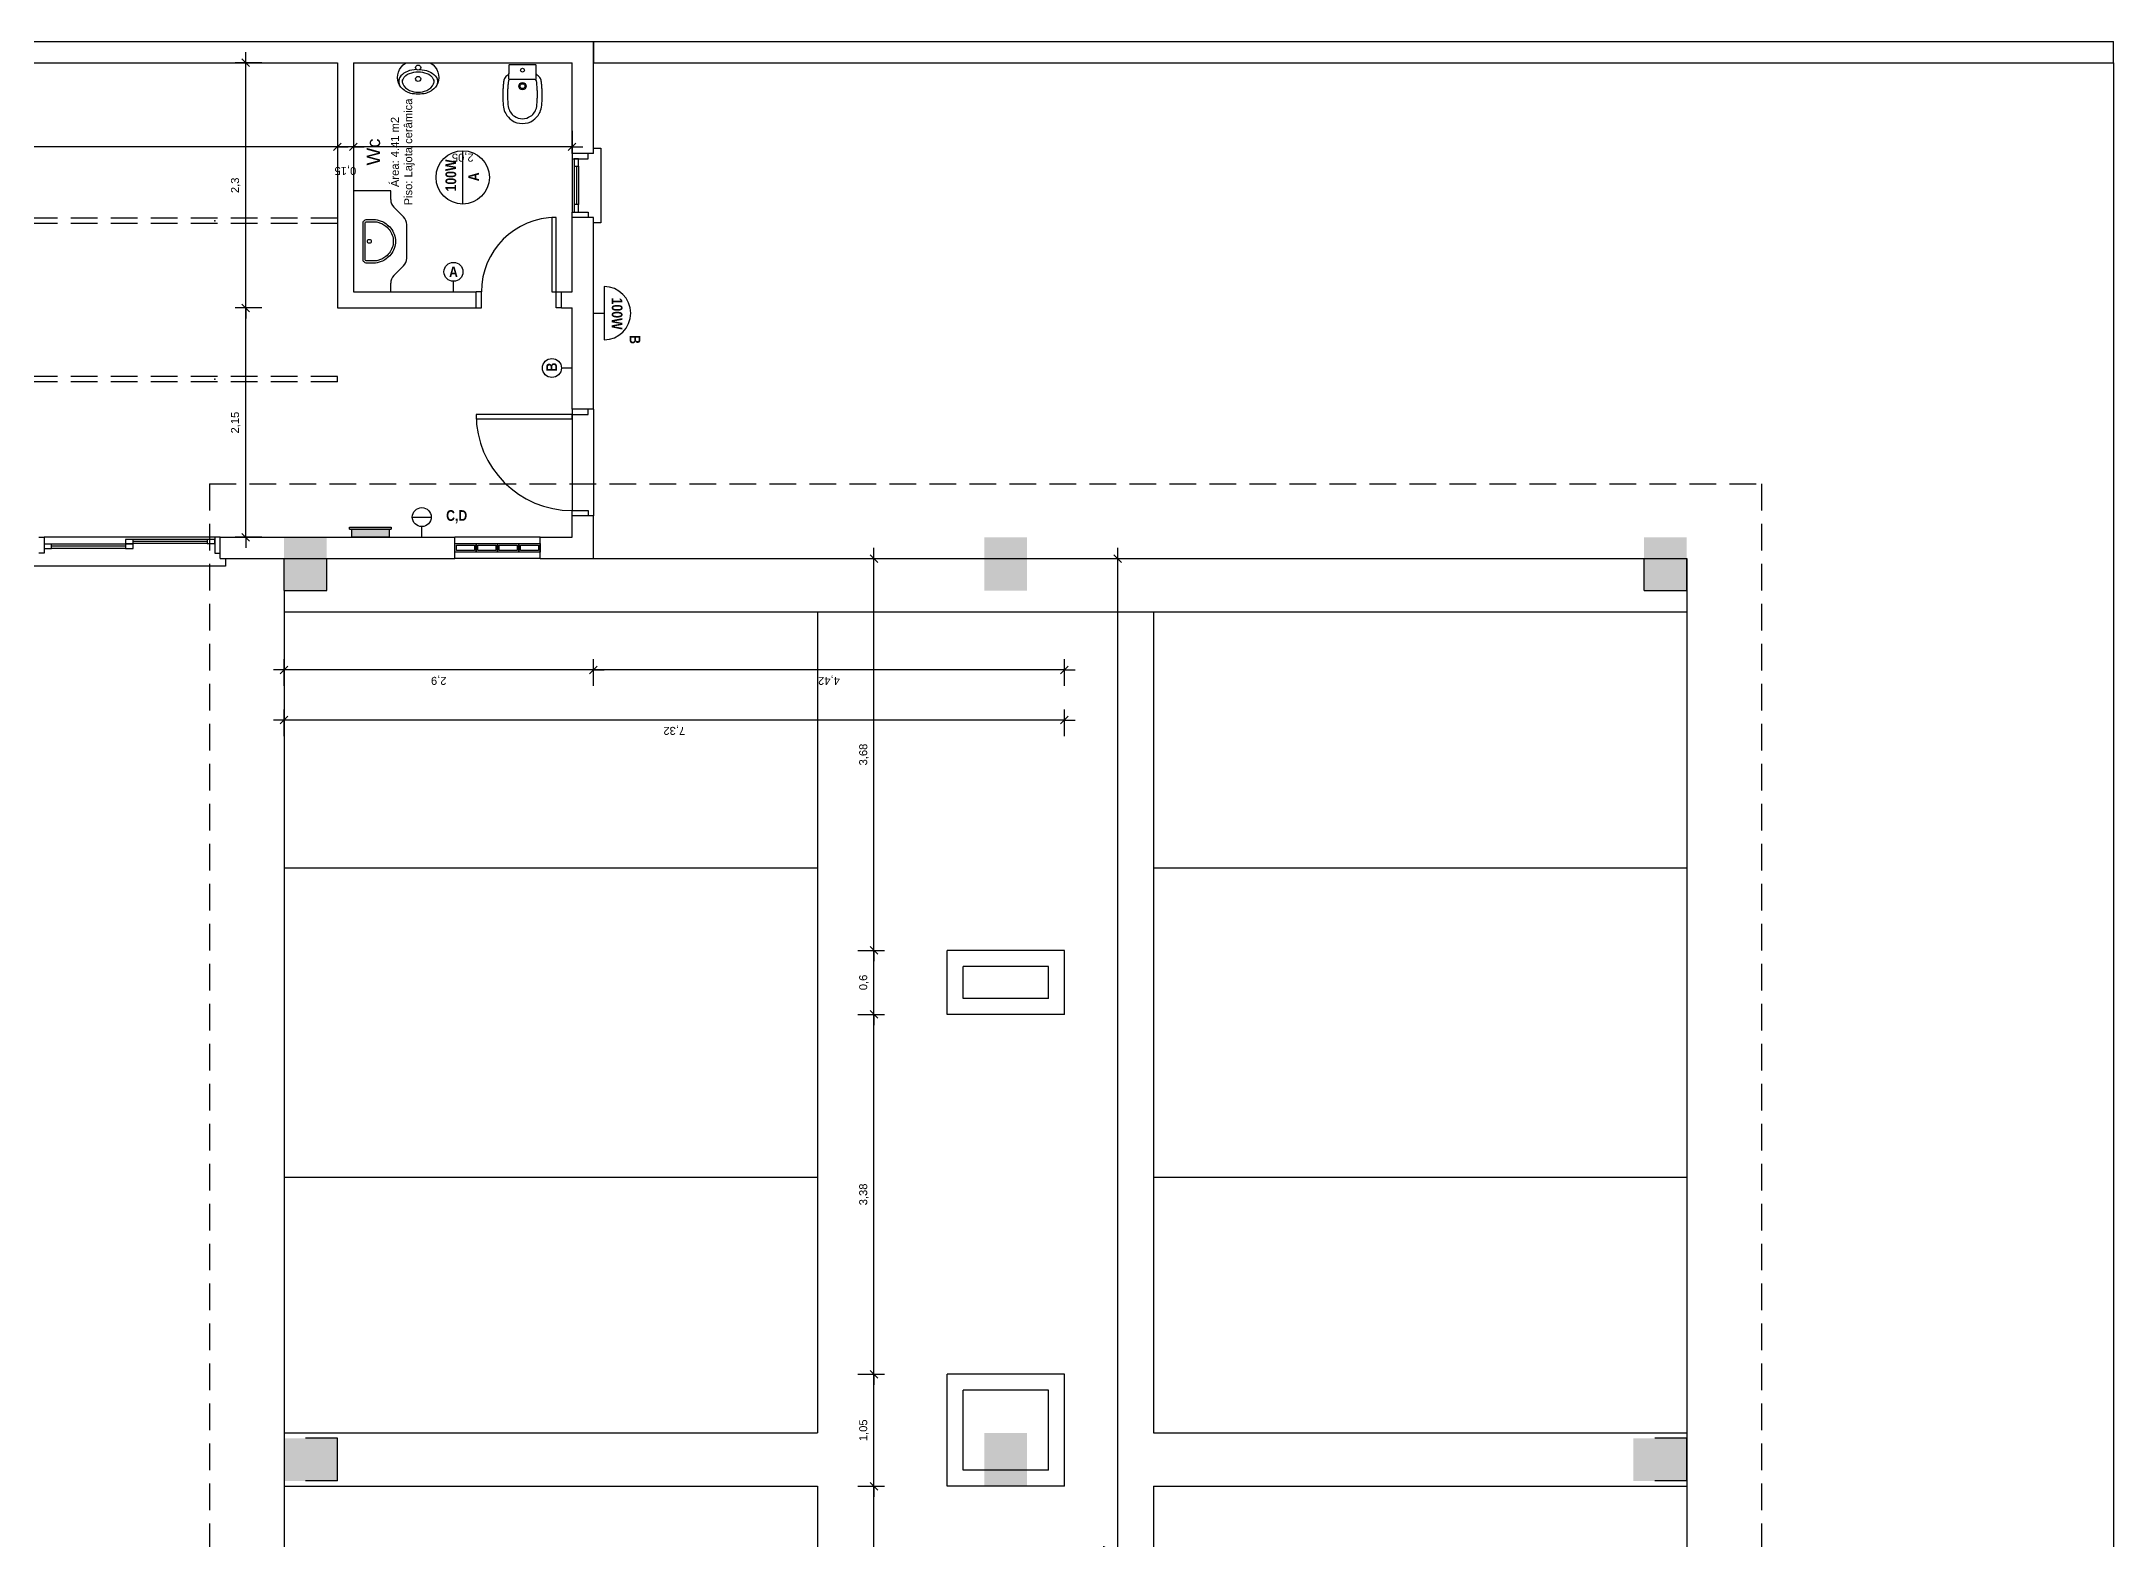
# Model space of a CAD drawing. Extents: x -14.2 to 59.9, y -4.3 to 30.8.
# Drawn here: x 39.65 to 59.07, y 13.33 to 27.38 of the extents above; entities that cross this region are included whole.
import ezdxf
from ezdxf.enums import TextEntityAlignment as Align

# ---------------------------------------------------------------- set-up
doc = ezdxf.new("R2010")
doc.units = 0
doc.linetypes.add('DASHED2', pattern=[0.375, 0.25, -0.125])
doc.layers.get('0').update_dxf_attribs({"linetype": 'CONTINUOUS'})
doc.layers.get('DEFPOINTS').update_dxf_attribs({"linetype": 'CONTINUOUS'})
for name, color, linetype in [('COTA', 13, 'CONTINUOUS'), ('ELÉTRICA', 4, 'CONTINUOUS'), ('EQUIP', 7, 'CONTINUOUS'), ('EQUIP_I', 13, 'CONTINUOUS'), ('ESPEC', 7, 'CONTINUOUS'), ('ESPECARQ', 7, 'CONTINUOUS'), ('ESQUADRIA', 10, 'CONTINUOUS'), ('ESTRUT', 8, 'CONTINUOUS'), ('MOBIL', 7, 'CONTINUOUS'), ('MURO', 1, 'CONTINUOUS'), ('PAREDE', 6, 'CONTINUOUS'), ('UNIDADE', 4, 'CONTINUOUS'), ('VIDRO', 1, 'CONTINUOUS')]:
    doc.layers.add(name, color=color, linetype=linetype)
doc.styles.add('REGUA100', font='arial.ttf')
doc.styles.add('REGUA60', font='arial.ttf')
doc.styles.add('ROMANS', font='')
doc.styles.get('ROMANS').set_extended_font_data('Abadi MT Condensed Extra Bold', bold=True)
doc.dimstyles.get("Standard").update_dxf_attribs({"dimtxt": 0.18, "dimasz": 0.18, "dimexe": 0.18, "dimexo": 0.0625, "dimgap": 0.09, "dimtad": 0, "dimtih": 1, "dimtoh": 1, "dimdec": 4, "dimzin": 0, "dimtxsty": 'STANDARD', "dimcen": 0.09, "dimazin": 3, "dimtfac": 1, "dimtdec": 4, "dimtofl": 0, "dimtmove": 0, "dimatfit": 3, "dimtolj": 1, "dimtzin": 0})

# ---------------------------------------------------------------- blocks, each defined once
blk = doc.blocks.new('SAB31S_2')
at = {"layer": 'EQUIP', "color": 0, "linetype": 'BYBLOCK'}
blk.add_lwpolyline([(0, -57, 0.151271), (10, -54, 0.125962), (15.7, -47.7, 0.09008), (17.8, -41.7), (18, -39.7), (18.2, -37.7, 0.004685), (18.4, -35, 0.00925), (18.4, -33.7, 0.000115), (18.4, -29.9, 0.002343), (18.4, -29.7, 0.000782), (18.5, -28.4, 0.001444), (18.4, -27.7, 0.004804), (18.4, -26.7, 0.005206), (18.4, -25.7, 0.005188), (18.3, -24.8, 0.002211), (18.2, -22.7, 0.001932), (18.1, -21.9, 0.000736), (17.9, -19.7, 0.008336), (17.9, -19.2, 0.001408), (17.7, -17.7, 0.000457), (17.6, -17.2, 0.054722), (17.4, -16.3, 0.029037), (16.8, -14.7, 0.123774), (13.8, -11.8, -0.261182), (12.8, -10.2), (12.8, -2.5, 0.439555), (12.2, -1.9), (0, -1.9), (-12.2, -1.9, 0.439555), (-12.8, -2.5), (-12.8, -10.2, -0.261182), (-13.8, -11.8, 0.123774), (-16.8, -14.7, 0.029037), (-17.4, -16.3, 0.054722), (-17.6, -17.2, 0.000457), (-17.7, -17.7, 0.001408), (-17.9, -19.2, 0.008336), (-17.9, -19.7, 0.000736), (-18.1, -21.9, 0.001932), (-18.2, -22.7, 0.002211), (-18.3, -24.8, 0.005188), (-18.4, -25.7, 0.005206), (-18.4, -26.7, 0.004804), (-18.4, -27.7, 0.001444), (-18.5, -28.4, 0.000782), (-18.4, -29.7, 0.002343), (-18.4, -29.9, 0.000115), (-18.4, -33.7, 0.00925), (-18.4, -35, 0.004685), (-18.2, -37.7), (-18, -39.7), (-17.8, -41.7, 0.09008), (-15.7, -47.7, 0.125962), (-10, -54, 0.151271)], format="xyb", close=True, dxfattribs=at)
at = {"layer": 'EQUIP_I'}
for points in [[(0, -52.5, 0.152133), (7.5, -50.2, 0.000372), (7.5, -50.2, 0.213243), (13.3, -41.1), (13.6, -39.2), (13.7, -37.3, 0.00456), (13.9, -34.8, 0.00925), (13.9, -33.6, 0.000115), (14, -29.8, 0.002343), (14, -29.7, 0.000782), (14, -28.4, 0.001444), (14, -27.7, 0.004804), (14, -26.8, 0.005206), (13.9, -25.9, 0.005188), (13.9, -25.1, 0.002211), (13.7, -23, 0.001932), (13.7, -22.2, 0.000736), (13.5, -20.1, 0.008336), (13.5, -19.8, 0.002483), (13.1, -17.1, 0.380805), (11.7, -15.8), (0, -15.8), (-11.7, -15.8, 0.380805), (-13.1, -17.1, 0.002483), (-13.5, -19.8, 0.008336), (-13.5, -20.1, 0.000736), (-13.7, -22.2, 0.001932), (-13.7, -23, 0.002211), (-13.9, -25.1, 0.005188), (-13.9, -25.9, 0.005206), (-14, -26.8, 0.004804), (-14, -27.7, 0.001444), (-14, -28.4, 0.000782), (-14, -29.7, 0.002343), (-14, -29.8, 0.000115), (-13.9, -33.6, 0.00925), (-13.9, -34.8, 0.00456), (-13.7, -37.3), (-13.6, -39.2), (-13.3, -41.1, 0.213243), (-7.5, -50.2, 0.000372), (-7.5, -50.2, 0.152133), (0, -52.5)], [(-12.2, -15.4, -0.385098), (-12.8, -15), (-12.8, -14.8), (-12.8, -10.2)], [(12.2, -15.4, 0.385098), (12.8, -15), (12.8, -14.8), (12.8, -10.2)]]:
    blk.add_lwpolyline(points, format="xyb", dxfattribs=at)
for centre, radius in [((0, -22), 3.5), ((0, -7), 1.75), ((0, -22), 2.25)]:
    blk.add_circle(centre, radius, dxfattribs=at)
blk = doc.blocks.new('SAM711S2')
at = {"layer": 'EQUIP', "color": 0, "linetype": 'BYBLOCK'}
blk.add_lwpolyline([(0, -29.4), (-0.2, -29.4, -0.008051), (-3.4, -29.3, -0.08407), (-7.8, -28.5, -0.022672), (-10.6, -27.2, -0.027927), (-13.2, -25.8, -0.144523), (-18.3, -19.3, -0.34805), (-12, -0.3, -0.162816), (-11.2, 0), (0, 0), (11.2, 0, -0.162816), (12, -0.3, -0.34805), (18.3, -19.3, -0.144523), (13.2, -25.8, -0.027927), (10.6, -27.2, -0.022672), (7.8, -28.5, -0.08407), (3.4, -29.3, -0.008051), (0.2, -29.4)], format="xyb", close=True, dxfattribs=at)
at = {"layer": 'EQUIP_I'}
for points in [[(-1.6, -6.4, 0.100603), (-10, -8.2, 0.114611), (-16.1, -12.3, 0.309836), (-17.5, -21, 0.309836)], [(-14.6, -16.1), (-14.7, -16.5, 0.189039), (-14.5, -19.7, 0.189014), (-8, -26, 0.116802), (0, -27.5, 0.116802), (8, -26, 0.189014), (14.5, -19.7, 0.189039), (14.7, -16.5), (14.6, -16.1)], [(-14.7, -16.5, -0.044754), (-14.4, -15.9, -0.029837), (-14.2, -15.3, -0.193887), (-8, -10, -0.096635), (0, -8.6, -0.096635), (8, -10, -0.193887), (14.2, -15.3, -0.029837), (14.4, -15.9, -0.044754), (14.7, -16.5, -0.100634)], [(1.6, -6.4, -0.100603), (10, -8.2, -0.114611), (16.1, -12.3, -0.309836), (17.5, -21, -0.309836)]]:
    blk.add_lwpolyline(points, format="xyb", dxfattribs=at)
for centre in [(0, -4.6), (0, -15.2)]:
    blk.add_circle(centre, 2.4, dxfattribs=at)
blk = doc.blocks.new('SAL36S_2')
at = {"layer": 'EQUIP_I'}
for points in [[(0, -47, -0.17249), (-15.5, -41.5, -0.060691), (-20.7, -36, -0.07445), (-23.8, -30.4, -0.032193), (-25.1, -25.6, -0.057412), (-25.5, -21.8), (-25.5, -13.4, -0.414214), (-21.1, -9), (0, -9), (21.1, -9, -0.414214), (25.5, -13.4), (25.5, -21.8, -0.057412), (25.1, -25.6, -0.032193), (23.8, -30.4, -0.07445), (20.7, -36, -0.060691), (15.5, -41.5, -0.17249)], [(0, -44.5, -0.172451), (-13.9, -39.5, -0.060691), (-18.7, -34.5, -0.07445), (-21.4, -29.6, -0.032105), (-22.7, -25.1, -0.057651), (-23, -21.8), (-23, -13.4, -0.414214), (-21.1, -11.5), (0, -11.5), (21.1, -11.5, -0.414214), (23, -13.4), (23, -21.8, -0.057651), (22.7, -25.1, -0.032105), (21.4, -29.6, -0.07445), (18.7, -34.5, -0.060691), (13.9, -39.5, -0.172451)]]:
    blk.add_lwpolyline(points, format="xyb", close=True, dxfattribs=at)
blk.add_circle((0, -16.4), 2.25, dxfattribs=at)
blk = doc.blocks.new('INDUNI1')
blk = doc.blocks.new('COTATR')
at = {"color": 6}
blk.add_line((-71, -71), (71, 71), dxfattribs=at)
at = {"color": 0, "linetype": 'BYBLOCK'}
blk.add_line((0, 0), (200, 0), dxfattribs=at)
blk = doc.blocks.new('*D50')
at = {"layer": 'COTA', "color": 0}
for p, q in [((49.585, 22.527), (49.835, 22.527)), ((49.735, 3.757), (49.735, 22.526)), ((49.585, 3.757), (49.835, 3.757))]:
    blk.add_line(p, q, dxfattribs=at)
at = {"layer": 'DEFPOINTS', "color": 0}
for p in [(49.435, 22.527), (49.735, 22.527), (49.435, 3.757)]:
    blk.add_point(p, dxfattribs=at)
at = {"layer": 'COTA', "color": 0, "xscale": 0.0005, "yscale": 0.0005, "zscale": 0.0005}
for p, rotation in [((49.735, 22.527), 90), ((49.735, 3.757), 270)]:
    blk.add_blockref('COTATR', p, dxfattribs=dict(at, rotation=rotation))
at = {"layer": 'COTA', "color": 7, "insert": (49.641, 13.142), "char_height": 0.075, "attachment_point": 5, "rotation": 90, "style": 'REGUA60'}
blk.add_mtext('18,77', dxfattribs=at)
blk = doc.blocks.new('*D55')
at = {"layer": 'COTA', "color": 0}
for p, q in [((47.3, 13.827), (47.55, 13.827)), ((47.45, 10.902), (47.45, 13.826)), ((47.3, 10.902), (47.55, 10.902))]:
    blk.add_line(p, q, dxfattribs=at)
at = {"layer": 'DEFPOINTS', "color": 0}
for p in [(47.15, 13.827), (47.45, 13.827), (47.15, 10.902)]:
    blk.add_point(p, dxfattribs=at)
at = {"layer": 'COTA', "color": 0, "xscale": 0.0005, "yscale": 0.0005, "zscale": 0.0005}
for p, rotation in [((47.45, 13.827), 90), ((47.45, 10.902), 270)]:
    blk.add_blockref('COTATR', p, dxfattribs=dict(at, rotation=rotation))
at = {"layer": 'COTA', "color": 7, "insert": (47.356, 12.364), "char_height": 0.075, "attachment_point": 5, "rotation": 90, "style": 'REGUA60'}
blk.add_mtext('2,93', dxfattribs=at)
blk = doc.blocks.new('*D56')
at = {"layer": 'COTA', "color": 0}
for p, q in [((47.3, 14.877), (47.55, 14.877)), ((47.45, 13.827), (47.45, 14.876)), ((47.3, 13.827), (47.55, 13.827))]:
    blk.add_line(p, q, dxfattribs=at)
at = {"layer": 'DEFPOINTS', "color": 0}
for p in [(47.15, 14.877), (47.45, 14.877), (47.15, 13.827)]:
    blk.add_point(p, dxfattribs=at)
at = {"layer": 'COTA', "color": 0, "xscale": 0.0005, "yscale": 0.0005, "zscale": 0.0005}
for p, rotation in [((47.45, 14.877), 90), ((47.45, 13.827), 270)]:
    blk.add_blockref('COTATR', p, dxfattribs=dict(at, rotation=rotation))
at = {"layer": 'COTA', "color": 7, "insert": (47.356, 14.352), "char_height": 0.075, "attachment_point": 5, "rotation": 90, "style": 'REGUA60'}
blk.add_mtext('1,05', dxfattribs=at)
blk = doc.blocks.new('*D57')
at = {"layer": 'COTA', "color": 0}
for p, q in [((47.3, 18.252), (47.55, 18.252)), ((47.45, 14.877), (47.45, 18.251)), ((47.3, 14.877), (47.55, 14.877))]:
    blk.add_line(p, q, dxfattribs=at)
at = {"layer": 'DEFPOINTS', "color": 0}
for p in [(47.15, 18.252), (47.45, 18.252), (47.15, 14.877)]:
    blk.add_point(p, dxfattribs=at)
at = {"layer": 'COTA', "color": 0, "xscale": 0.0005, "yscale": 0.0005, "zscale": 0.0005}
for p, rotation in [((47.45, 18.252), 90), ((47.45, 14.877), 270)]:
    blk.add_blockref('COTATR', p, dxfattribs=dict(at, rotation=rotation))
at = {"layer": 'COTA', "color": 7, "insert": (47.356, 16.564), "char_height": 0.075, "attachment_point": 5, "rotation": 90, "style": 'REGUA60'}
blk.add_mtext('3,38', dxfattribs=at)
blk = doc.blocks.new('*D58')
at = {"layer": 'COTA', "color": 0}
for p, q in [((47.3, 18.852), (47.55, 18.852)), ((47.45, 18.252), (47.45, 18.851)), ((47.3, 18.252), (47.55, 18.252))]:
    blk.add_line(p, q, dxfattribs=at)
at = {"layer": 'DEFPOINTS', "color": 0}
for p in [(47.15, 18.852), (47.45, 18.852), (47.15, 18.252)]:
    blk.add_point(p, dxfattribs=at)
at = {"layer": 'COTA', "color": 0, "xscale": 0.0005, "yscale": 0.0005, "zscale": 0.0005}
for p, rotation in [((47.45, 18.852), 90), ((47.45, 18.252), 270)]:
    blk.add_blockref('COTATR', p, dxfattribs=dict(at, rotation=rotation))
at = {"layer": 'COTA', "color": 7, "insert": (47.356, 18.552), "char_height": 0.075, "attachment_point": 5, "rotation": 90, "style": 'REGUA60'}
blk.add_mtext('0,6', dxfattribs=at)
blk = doc.blocks.new('*D59')
at = {"layer": 'COTA', "color": 0}
for p, q in [((47.3, 22.527), (47.55, 22.527)), ((47.45, 18.852), (47.45, 22.526)), ((47.3, 18.852), (47.55, 18.852))]:
    blk.add_line(p, q, dxfattribs=at)
at = {"layer": 'DEFPOINTS', "color": 0}
for p in [(47.15, 22.527), (47.45, 22.527), (47.15, 18.852)]:
    blk.add_point(p, dxfattribs=at)
at = {"layer": 'COTA', "color": 0, "xscale": 0.0005, "yscale": 0.0005, "zscale": 0.0005}
for p, rotation in [((47.45, 22.527), 90), ((47.45, 18.852), 270)]:
    blk.add_blockref('COTATR', p, dxfattribs=dict(at, rotation=rotation))
at = {"layer": 'COTA', "color": 7, "insert": (47.356, 20.689), "char_height": 0.075, "attachment_point": 5, "rotation": 90, "style": 'REGUA60'}
blk.add_mtext('3,68', dxfattribs=at)
blk = doc.blocks.new('*D60')
at = {"layer": 'COTA', "color": 0}
for p, q in [((44.82, 21.332), (44.82, 21.582)), ((49.235, 21.332), (49.235, 21.582)), ((49.235, 21.482), (44.821, 21.482))]:
    blk.add_line(p, q, dxfattribs=at)
at = {"layer": 'DEFPOINTS', "color": 0}
for p in [(44.82, 21.482), (44.82, 21.182), (49.235, 21.182)]:
    blk.add_point(p, dxfattribs=at)
at = {"layer": 'COTA', "color": 0, "xscale": 0.0005, "yscale": 0.0005, "zscale": 0.0005, "rotation": 180}
blk.add_blockref('COTATR', (44.82, 21.482), dxfattribs=at)
at = {"layer": 'COTA', "color": 0, "xscale": 0.0005, "yscale": 0.0005, "zscale": 0.0005}
blk.add_blockref('COTATR', (49.235, 21.482), dxfattribs=at)
at = {"layer": 'COTA', "color": 7, "insert": (47.028, 21.387), "char_height": 0.075, "attachment_point": 5, "rotation": 180, "style": 'REGUA60'}
blk.add_mtext('4,42', dxfattribs=at)
blk = doc.blocks.new('*D61')
at = {"layer": 'COTA', "color": 0}
for p, q in [((41.92, 21.332), (41.92, 21.582)), ((44.82, 21.332), (44.82, 21.582)), ((44.82, 21.482), (41.921, 21.482))]:
    blk.add_line(p, q, dxfattribs=at)
at = {"layer": 'DEFPOINTS', "color": 0}
for p in [(41.92, 21.482), (41.92, 21.182), (44.82, 21.182)]:
    blk.add_point(p, dxfattribs=at)
at = {"layer": 'COTA', "color": 0, "xscale": 0.0005, "yscale": 0.0005, "zscale": 0.0005, "rotation": 180}
blk.add_blockref('COTATR', (41.92, 21.482), dxfattribs=at)
at = {"layer": 'COTA', "color": 0, "xscale": 0.0005, "yscale": 0.0005, "zscale": 0.0005}
blk.add_blockref('COTATR', (44.82, 21.482), dxfattribs=at)
at = {"layer": 'COTA', "color": 7, "insert": (43.37, 21.387), "char_height": 0.075, "attachment_point": 5, "rotation": 180, "style": 'REGUA60'}
blk.add_mtext('2,9', dxfattribs=at)
blk = doc.blocks.new('*D62')
at = {"layer": 'COTA', "color": 0}
for p, q in [((41.92, 20.862), (41.92, 21.112)), ((49.235, 21.012), (41.921, 21.012)), ((49.235, 20.862), (49.235, 21.112))]:
    blk.add_line(p, q, dxfattribs=at)
at = {"layer": 'DEFPOINTS', "color": 0}
for p in [(41.92, 21.012), (41.92, 20.712), (49.235, 20.712)]:
    blk.add_point(p, dxfattribs=at)
at = {"layer": 'COTA', "color": 0, "xscale": 0.0005, "yscale": 0.0005, "zscale": 0.0005, "rotation": 180}
blk.add_blockref('COTATR', (41.92, 21.012), dxfattribs=at)
at = {"layer": 'COTA', "color": 0, "xscale": 0.0005, "yscale": 0.0005, "zscale": 0.0005}
blk.add_blockref('COTATR', (49.235, 21.012), dxfattribs=at)
at = {"layer": 'COTA', "color": 7, "insert": (45.578, 20.918), "char_height": 0.075, "attachment_point": 5, "rotation": 180, "style": 'REGUA60'}
blk.add_mtext('7,32', dxfattribs=at)
blk = doc.blocks.new('*D64')
at = {"layer": 'COTA', "color": 0}
for p, q in [((41.711, 24.877), (41.461, 24.877)), ((41.561, 22.727), (41.561, 24.876)), ((41.711, 22.727), (41.461, 22.727))]:
    blk.add_line(p, q, dxfattribs=at)
at = {"layer": 'DEFPOINTS', "color": 0}
for p in [(41.561, 24.877), (41.861, 24.877), (41.861, 22.727)]:
    blk.add_point(p, dxfattribs=at)
at = {"layer": 'COTA', "color": 0, "xscale": 0.0005, "yscale": 0.0005, "zscale": 0.0005}
for p, rotation in [((41.561, 24.877), 90), ((41.561, 22.727), 270)]:
    blk.add_blockref('COTATR', p, dxfattribs=dict(at, rotation=rotation))
at = {"layer": 'COTA', "color": 7, "insert": (41.467, 23.802), "char_height": 0.075, "attachment_point": 5, "rotation": 90, "style": 'REGUA60'}
blk.add_mtext('2,15', dxfattribs=at)
blk = doc.blocks.new('*D65')
at = {"layer": 'COTA', "color": 0}
for p, q in [((41.711, 27.177), (41.461, 27.177)), ((41.561, 24.877), (41.561, 27.176)), ((41.711, 24.877), (41.461, 24.877))]:
    blk.add_line(p, q, dxfattribs=at)
at = {"layer": 'DEFPOINTS', "color": 0}
for p in [(41.561, 27.177), (41.861, 27.177), (41.861, 24.877)]:
    blk.add_point(p, dxfattribs=at)
at = {"layer": 'COTA', "color": 0, "xscale": 0.0005, "yscale": 0.0005, "zscale": 0.0005}
for p, rotation in [((41.561, 27.177), 90), ((41.561, 24.877), 270)]:
    blk.add_blockref('COTATR', p, dxfattribs=dict(at, rotation=rotation))
at = {"layer": 'COTA', "color": 7, "insert": (41.467, 26.027), "char_height": 0.075, "attachment_point": 5, "rotation": 90, "style": 'REGUA60'}
blk.add_mtext('2,3', dxfattribs=at)
blk = doc.blocks.new('EL06')
at = {"layer": 'ELÉTRICA'}
blk.add_line((0, 0), (0, 0.1), dxfattribs=at)
blk.add_circle((0, 0.189), 0.089, dxfattribs=at)
at = {"layer": 'ELÉTRICA', "color": 2, "style": 'ROMANS'}
blk.add_attdef('ID2', text='', height=0.1, dxfattribs=at).set_placement((0.155, 0.058), align=Align.MIDDLE_CENTER)
blk = doc.blocks.new('EL02')
at = {"layer": 'ELÉTRICA'}
for p, q in [((-0.251, 0.1), (0.249, 0.1)), ((0, 0), (0, 0.1))]:
    blk.add_line(p, q, dxfattribs=at)
blk.add_arc((-0.001, 0.1), 0.25, 0, 180, dxfattribs=at)
at = {"layer": 'ELÉTRICA', "color": 2, "style": 'ROMANS'}
for tag, p in [('ID', (0.246, 0.39)), ('ID1', (0.003, 0.222))]:
    blk.add_attdef(tag, text='', height=0.1, dxfattribs=at).set_placement(p, align=Align.MIDDLE_CENTER)
blk = doc.blocks.new('EL01')
at = {"layer": 'ELÉTRICA', "color": 7}
blk.add_line((-0.25, 0), (0.25, 0), dxfattribs=at)
at = {"layer": 'ELÉTRICA'}
blk.add_circle((0, 0), 0.25, dxfattribs=at)
at = {"layer": 'ELÉTRICA', "color": 2, "style": 'ROMANS'}
for tag, p in [('ID1', (0.018, 0.112)), ('ID', (0.005, -0.102))]:
    blk.add_attdef(tag, text='', height=0.1, dxfattribs=at).set_placement(p, align=Align.MIDDLE_CENTER)
blk = doc.blocks.new('EL07')
at = {"layer": 'ELÉTRICA', "color": 7}
blk.add_line((-0.089, 0.189), (0.089, 0.189), dxfattribs=at)
at = {"layer": 'ELÉTRICA'}
blk.add_line((0, 0), (0, 0.1), dxfattribs=at)
blk.add_circle((0, 0.189), 0.089, dxfattribs=at)
at = {"layer": 'ELÉTRICA', "color": 2, "style": 'ROMANS'}
blk.add_attdef('ID2', text='', height=0.1, dxfattribs=at).set_placement((0.155, 0.058), align=Align.MIDDLE_CENTER)
blk = doc.blocks.new('EL20')
at = {"layer": 'ELÉTRICA'}
for p, q in [((-0.195, 0.075), (-0.195, 0.095)), ((-0.195, 0.095), (0.195, 0.095)), ((-0.195, 0.075), (0.195, 0.075)), ((-0.175, 0), (-0.175, 0.075)), ((0.175, 0), (-0.175, 0)), ((0.175, 0.075), (0.175, 0)), ((0.195, 0.095), (0.195, 0.075))]:
    blk.add_line(p, q, dxfattribs=at)
for points in [[(-0.195, 0.095), (0.195, 0.095), (-0.195, 0.075), (0.195, 0.075)], [(-0.175, 0.075), (0.175, 0.075), (-0.175, 0), (0.175, 0)]]:
    blk.add_solid(points, dxfattribs=at)
blk = doc.blocks.new('EL42')
at = {"layer": 'ESPEC'}
blk.add_blockref('EL20', (0.175, -0.075), dxfattribs=at)
blk = doc.blocks.new('*D66')
at = {"layer": 'COTA', "color": 0}
for p, q in [((42.57, 26.538), (42.57, 26.288)), ((44.62, 26.538), (44.62, 26.288)), ((44.62, 26.388), (42.571, 26.388))]:
    blk.add_line(p, q, dxfattribs=at)
at = {"layer": 'DEFPOINTS', "color": 0}
for p in [(42.57, 26.688), (44.62, 26.688), (42.57, 26.388)]:
    blk.add_point(p, dxfattribs=at)
at = {"layer": 'COTA', "color": 0, "xscale": 0.0005, "yscale": 0.0005, "zscale": 0.0005, "rotation": 180}
blk.add_blockref('COTATR', (42.57, 26.388), dxfattribs=at)
at = {"layer": 'COTA', "color": 0, "xscale": 0.0005, "yscale": 0.0005, "zscale": 0.0005}
blk.add_blockref('COTATR', (44.62, 26.388), dxfattribs=at)
at = {"layer": 'COTA', "color": 7, "insert": (43.595, 26.294), "char_height": 0.075, "attachment_point": 5, "rotation": 180, "style": 'REGUA60'}
blk.add_mtext('2,05', dxfattribs=at)
blk = doc.blocks.new('*D67')
at = {"layer": 'COTA', "color": 0}
for p, q in [((42.42, 26.538), (42.42, 26.288)), ((42.57, 26.538), (42.57, 26.288)), ((42.57, 26.388), (42.421, 26.388))]:
    blk.add_line(p, q, dxfattribs=at)
at = {"layer": 'DEFPOINTS', "color": 0}
for p in [(42.42, 26.688), (42.57, 26.688), (42.42, 26.388)]:
    blk.add_point(p, dxfattribs=at)
at = {"layer": 'COTA', "color": 0, "xscale": 0.0005, "yscale": 0.0005, "zscale": 0.0005, "rotation": 180}
blk.add_blockref('COTATR', (42.42, 26.388), dxfattribs=at)
at = {"layer": 'COTA', "color": 0, "xscale": 0.0005, "yscale": 0.0005, "zscale": 0.0005}
blk.add_blockref('COTATR', (42.57, 26.388), dxfattribs=at)
at = {"layer": 'COTA', "color": 7, "insert": (42.495, 26.169), "char_height": 0.075, "attachment_point": 5, "rotation": 180, "style": 'REGUA60'}
blk.add_mtext('0,15', dxfattribs=at)
blk = doc.blocks.new('*D68')
at = {"layer": 'COTA', "color": 0}
for p, q in [((29.62, 26.538), (29.62, 26.288)), ((42.42, 26.538), (42.42, 26.288)), ((42.42, 26.388), (29.621, 26.388))]:
    blk.add_line(p, q, dxfattribs=at)
at = {"layer": 'DEFPOINTS', "color": 0}
for p in [(29.62, 26.688), (42.42, 26.688), (29.62, 26.388)]:
    blk.add_point(p, dxfattribs=at)
at = {"layer": 'COTA', "color": 0, "xscale": 0.0005, "yscale": 0.0005, "zscale": 0.0005, "rotation": 180}
blk.add_blockref('COTATR', (29.62, 26.388), dxfattribs=at)
at = {"layer": 'COTA', "color": 0, "xscale": 0.0005, "yscale": 0.0005, "zscale": 0.0005}
blk.add_blockref('COTATR', (42.42, 26.388), dxfattribs=at)
at = {"layer": 'COTA', "color": 7, "insert": (36.02, 26.294), "char_height": 0.075, "attachment_point": 5, "rotation": 180, "style": 'REGUA60'}
blk.add_mtext('12,8', dxfattribs=at)

msp = doc.modelspace()

# ---------------------------------------------------------------- linework, layer by layer
for p, q in [((59.07, 27.177), (59.07, 0.262)), ((44.82, 22.527), (55.07, 22.527)), ((55.07, 22.527), (55.07, 0.262)), ((41.92, 22.227), (41.92, 6.627)), ((41.92, 22.027), (55.07, 22.027)), ((46.92, 22.027), (46.92, 14.327)), ((50.07, 22.027), (50.07, 14.327)), ((41.92, 19.627), (46.92, 19.627)), ((50.07, 19.627), (55.07, 19.627)), ((41.92, 16.727), (46.92, 16.727)), ((50.07, 16.727), (55.07, 16.727)), ((41.92, 14.327), (46.92, 14.327)), ((50.07, 14.327), (55.07, 14.327)), ((41.92, 13.827), (46.92, 13.827)), ((46.92, 13.827), (46.92, 6.627)), ((50.07, 13.827), (55.07, 13.827)), ((50.07, 13.827), (50.07, 6.627))]:
    msp.add_line(p, q)
at = {"linetype": 'DASHED2'}
for p, q in [((41.22, 23.227), (41.22, 0.262)), ((41.22, 23.227), (55.77, 23.227)), ((55.77, 23.227), (55.77, 0.262))]:
    msp.add_line(p, q, dxfattribs=at)
for points in [[(43.52, 22.667), (43.72, 22.667), (43.72, 22.587), (43.52, 22.587)], [(43.535, 22.652), (43.705, 22.652), (43.705, 22.602), (43.535, 22.602)], [(43.72, 22.667), (43.92, 22.667), (43.92, 22.587), (43.72, 22.587)], [(43.735, 22.652), (43.905, 22.652), (43.905, 22.602), (43.735, 22.602)], [(43.92, 22.667), (44.12, 22.667), (44.12, 22.587), (43.92, 22.587)], [(43.935, 22.652), (44.105, 22.652), (44.105, 22.602), (43.935, 22.602)], [(44.12, 22.667), (44.32, 22.667), (44.32, 22.587), (44.12, 22.587)], [(44.135, 22.652), (44.305, 22.652), (44.305, 22.602), (44.135, 22.602)]]:
    msp.add_lwpolyline(points, close=True)
at = {"layer": 'EQUIP', "color": 0}
for p, q in [((42.57, 25.977), (42.57, 25.027)), ((42.92, 25.977), (42.57, 25.977)), ((43.07, 25.343), (43.07, 25.66)), ((42.92, 25.027), (42.92, 25.11)), ((42.57, 25.027), (42.92, 25.027))]:
    msp.add_line(p, q, dxfattribs=at)
at = {"layer": 'EQUIP'}
for centre, start, end in [((42.97, 25.66), 0, 45), ((42.97, 25.343), 315, 0), ((43.02, 25.11), 135, 180)]:
    msp.add_arc(centre, 0.1, start, end, dxfattribs=at)
at = {"layer": 'ESPEC', "color": 7, "linetype": 'DASHED2'}
for p, q in [((42.42, 25.718), (29.62, 25.718)), ((42.42, 25.668), (29.62, 25.668)), ((42.42, 24.235), (29.62, 24.235)), ((42.42, 24.185), (29.62, 24.185))]:
    msp.add_line(p, q, dxfattribs=at)
at = {"layer": 'ESPEC'}
msp.add_line((42.42, 24.185), (42.42, 24.235), dxfattribs=at)
for p in [(41.27, 25.693), (41.27, 24.21)]:
    msp.add_point(p, dxfattribs=at)
at = {"layer": 'ESQUADRIA', "color": 1}
for p, q in [((44.62, 26.277), (44.62, 25.777)), ((44.64, 26.207), (44.64, 25.847)), ((44.68, 26.207), (44.68, 25.847)), ((44.62, 23.877), (44.62, 22.977)), ((41.27, 22.727), (39.67, 22.727)), ((40.435, 22.662), (39.74, 22.662)), ((40.435, 22.622), (39.74, 22.622)), ((41.2, 22.707), (40.505, 22.707)), ((41.2, 22.667), (40.505, 22.667)), ((44.32, 22.727), (43.52, 22.727))]:
    msp.add_line(p, q, dxfattribs=at)
at = {"layer": 'ESQUADRIA'}
for points in [[(44.62, 26.327), (44.62, 26.277), (44.77, 26.277), (44.77, 26.327)], [(44.82, 26.377), (44.89, 26.377), (44.89, 25.677), (44.82, 25.677)], [(44.62, 25.727), (44.62, 25.777), (44.77, 25.777), (44.77, 25.727)], [(43.72, 24.877), (43.77, 24.877), (43.77, 25.027), (43.72, 25.027)], [(44.52, 24.877), (44.47, 24.877), (44.47, 25.027), (44.52, 25.027)], [(44.62, 23.927), (44.62, 23.877), (44.77, 23.877), (44.77, 23.927)], [(44.82, 23.927), (44.82, 23.927), (44.82, 22.927), (44.82, 22.927)], [(44.62, 22.927), (44.62, 22.977), (44.77, 22.977), (44.77, 22.927)], [(39.62, 22.727), (39.67, 22.727), (39.67, 22.577), (39.62, 22.577)], [(41.32, 22.727), (41.27, 22.727), (41.27, 22.577), (41.32, 22.577)], [(41.37, 22.527), (41.37, 22.457), (39.57, 22.457), (39.57, 22.527)], [(44.32, 22.527), (44.32, 22.527), (43.52, 22.527), (43.52, 22.527)]]:
    msp.add_lwpolyline(points, dxfattribs=at)
for points in [[(44.64, 26.277), (44.64, 26.207), (44.68, 26.207), (44.68, 26.277)], [(44.68, 25.777), (44.68, 25.847), (44.64, 25.847), (44.64, 25.777)], [(44.43, 25.727), (44.43, 25.027), (44.47, 25.027), (44.47, 25.727)], [(44.62, 23.877), (43.72, 23.877), (43.72, 23.837), (44.62, 23.837)], [(39.67, 22.622), (39.74, 22.622), (39.74, 22.662), (39.67, 22.662)], [(40.435, 22.667), (40.505, 22.667), (40.505, 22.707), (40.435, 22.707)], [(40.505, 22.662), (40.435, 22.662), (40.435, 22.622), (40.505, 22.622)], [(41.27, 22.707), (41.2, 22.707), (41.2, 22.667), (41.27, 22.667)]]:
    msp.add_lwpolyline(points, close=True, dxfattribs=at)
for centre, radius, start, end in [((44.47, 25.027), 0.7, 90, 180), ((44.62, 23.877), 0.9, 180, 270)]:
    msp.add_arc(centre, radius, start, end, dxfattribs=at)
at = {"layer": 'ESTRUT'}
for points in [[(42.32, 22.227), (42.32, 22.727), (41.92, 22.227), (41.92, 22.727)], [(48.885, 22.227), (48.885, 22.727), (48.485, 22.227), (48.485, 22.727)], [(55.07, 22.227), (55.07, 22.727), (54.67, 22.227), (54.67, 22.727)], [(41.92, 22.527), (41.92, 22.227), (42.32, 22.527), (42.32, 22.227)], [(54.67, 22.527), (54.67, 22.227), (55.07, 22.527), (55.07, 22.227)], [(42.42, 14.277), (41.92, 14.277), (42.42, 13.877), (41.92, 13.877)], [(42.12, 13.877), (42.42, 13.877), (42.12, 14.277), (42.42, 14.277)], [(48.885, 13.827), (48.885, 14.327), (48.485, 13.827), (48.485, 14.327)], [(55.07, 14.277), (54.57, 14.277), (55.07, 13.877), (54.57, 13.877)], [(54.77, 13.877), (55.07, 13.877), (54.77, 14.277), (55.07, 14.277)]]:
    msp.add_solid(points, dxfattribs=at)
at = {"layer": 'MOBIL'}
for p, q in [((42.92, 25.893), (42.92, 25.977)), ((42.95, 25.822), (43.041, 25.731)), ((42.95, 25.181), (43.041, 25.272))]:
    msp.add_line(p, q, dxfattribs=at)
msp.add_arc((43.02, 25.893), 0.1, 180, 225, dxfattribs=at)
at = {"layer": 'MURO'}
for p, q in [((44.82, 27.377), (59.07, 27.377)), ((44.82, 27.377), (44.82, 27.177)), ((59.07, 27.177), (59.07, 27.377)), ((44.82, 27.177), (59.07, 27.177))]:
    msp.add_line(p, q, dxfattribs=at)
at = {"layer": 'PAREDE'}
for p, q in [((29.42, 27.377), (44.82, 27.377)), ((44.82, 26.327), (44.82, 27.377)), ((29.62, 27.177), (42.42, 27.177)), ((42.42, 27.177), (42.42, 24.877)), ((42.57, 27.177), (44.62, 27.177)), ((42.57, 27.177), (42.57, 25.027)), ((44.62, 26.327), (44.62, 27.177)), ((44.82, 26.327), (44.62, 26.327)), ((44.82, 25.727), (44.62, 25.727)), ((44.62, 25.027), (44.62, 25.727)), ((44.82, 23.927), (44.82, 25.727)), ((42.42, 24.877), (43.72, 24.877)), ((42.57, 25.027), (43.72, 25.027)), ((43.72, 24.877), (43.72, 25.027)), ((44.52, 24.877), (44.52, 25.027)), ((44.52, 25.027), (44.62, 25.027)), ((44.52, 24.877), (44.62, 24.877)), ((44.62, 23.927), (44.62, 24.877)), ((44.82, 23.927), (44.62, 23.927)), ((44.82, 22.927), (44.62, 22.927)), ((44.62, 22.727), (44.62, 22.927)), ((44.82, 22.527), (44.82, 22.927)), ((41.32, 22.527), (41.32, 22.727)), ((41.32, 22.727), (43.52, 22.727)), ((43.52, 22.527), (43.52, 22.727)), ((44.32, 22.527), (44.32, 22.727)), ((44.32, 22.727), (44.62, 22.727)), ((41.32, 22.527), (43.52, 22.527)), ((41.92, 22.227), (41.92, 22.527)), ((42.32, 22.227), (42.32, 22.527)), ((44.32, 22.527), (44.82, 22.527)), ((54.67, 22.227), (54.67, 22.527)), ((55.07, 22.227), (55.07, 22.527)), ((41.92, 22.227), (42.32, 22.227)), ((54.67, 22.227), (55.07, 22.227)), ((48.135, 18.252), (48.135, 18.852)), ((49.235, 18.852), (48.135, 18.852)), ((49.235, 18.252), (49.235, 18.852)), ((48.285, 18.402), (48.285, 18.702)), ((49.085, 18.702), (48.285, 18.702)), ((49.085, 18.402), (49.085, 18.702)), ((49.085, 18.402), (48.285, 18.402)), ((49.235, 18.252), (48.135, 18.252)), ((48.135, 13.827), (48.135, 14.877)), ((49.235, 14.877), (48.135, 14.877)), ((49.235, 13.827), (49.235, 14.877)), ((48.285, 13.977), (48.285, 14.727)), ((49.085, 14.727), (48.285, 14.727)), ((49.085, 13.977), (49.085, 14.727)), ((42.42, 14.277), (42.12, 14.277)), ((42.42, 13.877), (42.42, 14.277)), ((55.07, 14.277), (54.77, 14.277)), ((55.07, 13.877), (55.07, 14.277)), ((42.42, 13.877), (42.12, 13.877)), ((49.235, 13.827), (48.135, 13.827)), ((49.085, 13.977), (48.285, 13.977)), ((55.07, 13.877), (54.77, 13.877))]:
    msp.add_line(p, q, dxfattribs=at)
at = {"layer": 'VIDRO'}
for p, q in [((44.66, 26.207), (44.66, 25.847)), ((40.435, 22.642), (39.74, 22.642)), ((41.2, 22.687), (40.505, 22.687))]:
    msp.add_line(p, q, dxfattribs=at)

# ---------------------------------------------------------------- block references
at = {"layer": 'EQUIP', "xscale": 0.01000000000000512, "yscale": 0.00999999999999801, "zscale": 0.01}
for name, p in [('SAM711S2', (43.177, 27.177)), ('SAB31S_2', (44.155, 27.177))]:
    msp.add_blockref(name, p, dxfattribs=at)
at = {"layer": 'EQUIP', "xscale": 0.007999999999981355, "yscale": 0.007999999999981355, "zscale": 0.008, "rotation": 90}
msp.add_blockref('SAL36S_2', (42.588, 25.502), dxfattribs=at)
at = {"layer": 'ESPEC'}
for name, p, rotation, values in [('EL01', (43.595, 26.102), 90, {'ID1': '100W', 'ID': 'A'}), ('EL02', (44.82, 24.827), 269.9999999999996, {'ID1': '100W', 'ID': 'B'})]:
    msp.add_blockref(name, p, dxfattribs=dict(at, rotation=rotation)).add_auto_attribs(values)
ref = msp.add_blockref('EL06', (43.508, 25.027), dxfattribs=at)
ref.add_attrib('ID2', 'A', dxfattribs={"layer": 'ELÉTRICA', "color": 2, "height": 0.1, "style": 'ROMANS'}).set_placement((43.508, 25.216), align=Align.MIDDLE_CENTER)
ref = msp.add_blockref('EL06', (44.62, 24.314), dxfattribs=dict(at, rotation=90))
ref.add_attrib('ID2', 'B', dxfattribs={"layer": 'ELÉTRICA', "color": 2, "height": 0.1, "rotation": 90, "style": 'ROMANS'}).set_placement((44.428, 24.323), align=Align.MIDDLE_CENTER)
ref = msp.add_blockref('EL07', (43.211, 22.727), dxfattribs=at)
ref.add_attrib('ID2', 'C,D', dxfattribs={"layer": 'ELÉTRICA', "color": 2, "height": 0.1, "style": 'ROMANS'}).set_placement((43.538, 22.931), align=Align.MIDDLE_CENTER)
msp.add_blockref('EL42', (42.554, 22.802), dxfattribs=at)
at = {"layer": 'UNIDADE'}
ref = msp.add_blockref('INDUNI1', (42.605, 26.34), dxfattribs=dict(at, xscale=0.04999999999999716, yscale=0.04999999999999716, zscale=0.05, rotation=90))
ref.add_attrib('NOME2', 'Wc', dxfattribs={"layer": '0', "color": 0, "height": 0.125, "rotation": 90, "style": 'REGUA100', "flags": 8}).set_placement((42.82, 26.34), align=Align.CENTER)
ref.add_attrib('AREA', 'Área: 4.41 m2', dxfattribs={"layer": 'ESPECARQ', "height": 0.075, "rotation": 90, "style": 'REGUA60'}).set_placement((42.996, 26.34), align=Align.CENTER)
ref.add_attrib('PISO', 'Piso: Lajota cerâmica', dxfattribs={"layer": 'ESPECARQ', "height": 0.075, "rotation": 90, "style": 'REGUA60', "flags": 8}).set_placement((43.121, 26.34), align=Align.CENTER)

# ---------------------------------------------------------------- dimensions: what is measured, and where the dimension line sits
at = {"layer": 'COTA'}
for base, p1, p2, angle, picture, middle in [((41.561, 27.177), (41.861, 24.877), (41.861, 27.177), 90, '*D65', (41.467, 26.027)), ((29.62, 26.388), (42.42, 26.688), (29.62, 26.688), 180, '*D68', (36.02, 26.294)), ((42.42, 26.388), (42.57, 26.688), (42.42, 26.688), 180, '*D67', (42.495, 26.169)), ((42.57, 26.388), (44.62, 26.688), (42.57, 26.688), 180, '*D66', (43.595, 26.294)), ((41.561, 24.877), (41.861, 22.727), (41.861, 24.877), 90, '*D64', (41.467, 23.802)), ((47.449782246, 22.5267611), (47.149782246, 18.8517611), (47.149782246, 22.5267611), 90, '*D59', (47.355710623, 20.6892611)), ((49.735, 22.527), (49.435, 3.757), (49.435, 22.527), 90, '*D50', (49.641, 13.142)), ((41.92, 21.482), (44.82, 21.182), (41.92, 21.182), 180, '*D61', (43.37, 21.387)), ((44.820485969, 21.481567618), (49.235485969, 21.181567618), (44.820485969, 21.181567618), 180, '*D60', (47.027985969, 21.387495994)), ((41.920485969, 21.012206746), (49.235485969, 20.712206746), (41.920485969, 20.712206746), 180, '*D62', (45.577985969, 20.918135123)), ((47.45, 18.852), (47.15, 18.252), (47.15, 18.852), 90, '*D58', (47.356, 18.552)), ((47.449782246, 18.2517611), (47.149782246, 14.8767611), (47.149782246, 18.2517611), 90, '*D57', (47.355710623, 16.5642611)), ((47.45, 14.877), (47.15, 13.827), (47.15, 14.877), 90, '*D56', (47.356, 14.352)), ((47.449782246, 13.8267611), (47.149782246, 10.9017611), (47.149782246, 13.8267611), 90, '*D55', (47.355710623, 12.3642611))]:
    dim = msp.add_linear_dim(base=base, p1=p1, p2=p2, angle=angle, dimstyle='STANDARD', override={"dimscale": 0.05, "dimtxt": 1.5, "dimasz": 0.01, "dimexe": 2, "dimexo": 3, "dimgap": 0.98, "dimtad": 1, "dimtih": 0, "dimtoh": 0, "dimdec": 2, "dimrnd": 0.005, "dimzin": 8, "dimdsep": 44, "dimtxsty": 'REGUA60', "dimblk": 'COTATR', "dimcen": 4, "dimdle": 4, "dimclrt": 7, "dimaunit": 1, "dimtdec": 2, "dimtmove": 2, "dimatfit": 2, "dimtolj": 0, "dimtzin": 8}, dxfattribs=at)
    dim.commit()
    dim.dimension.update_dxf_attribs({"geometry": picture, "text_midpoint": middle})

doc.saveas('drawing.dxf')
